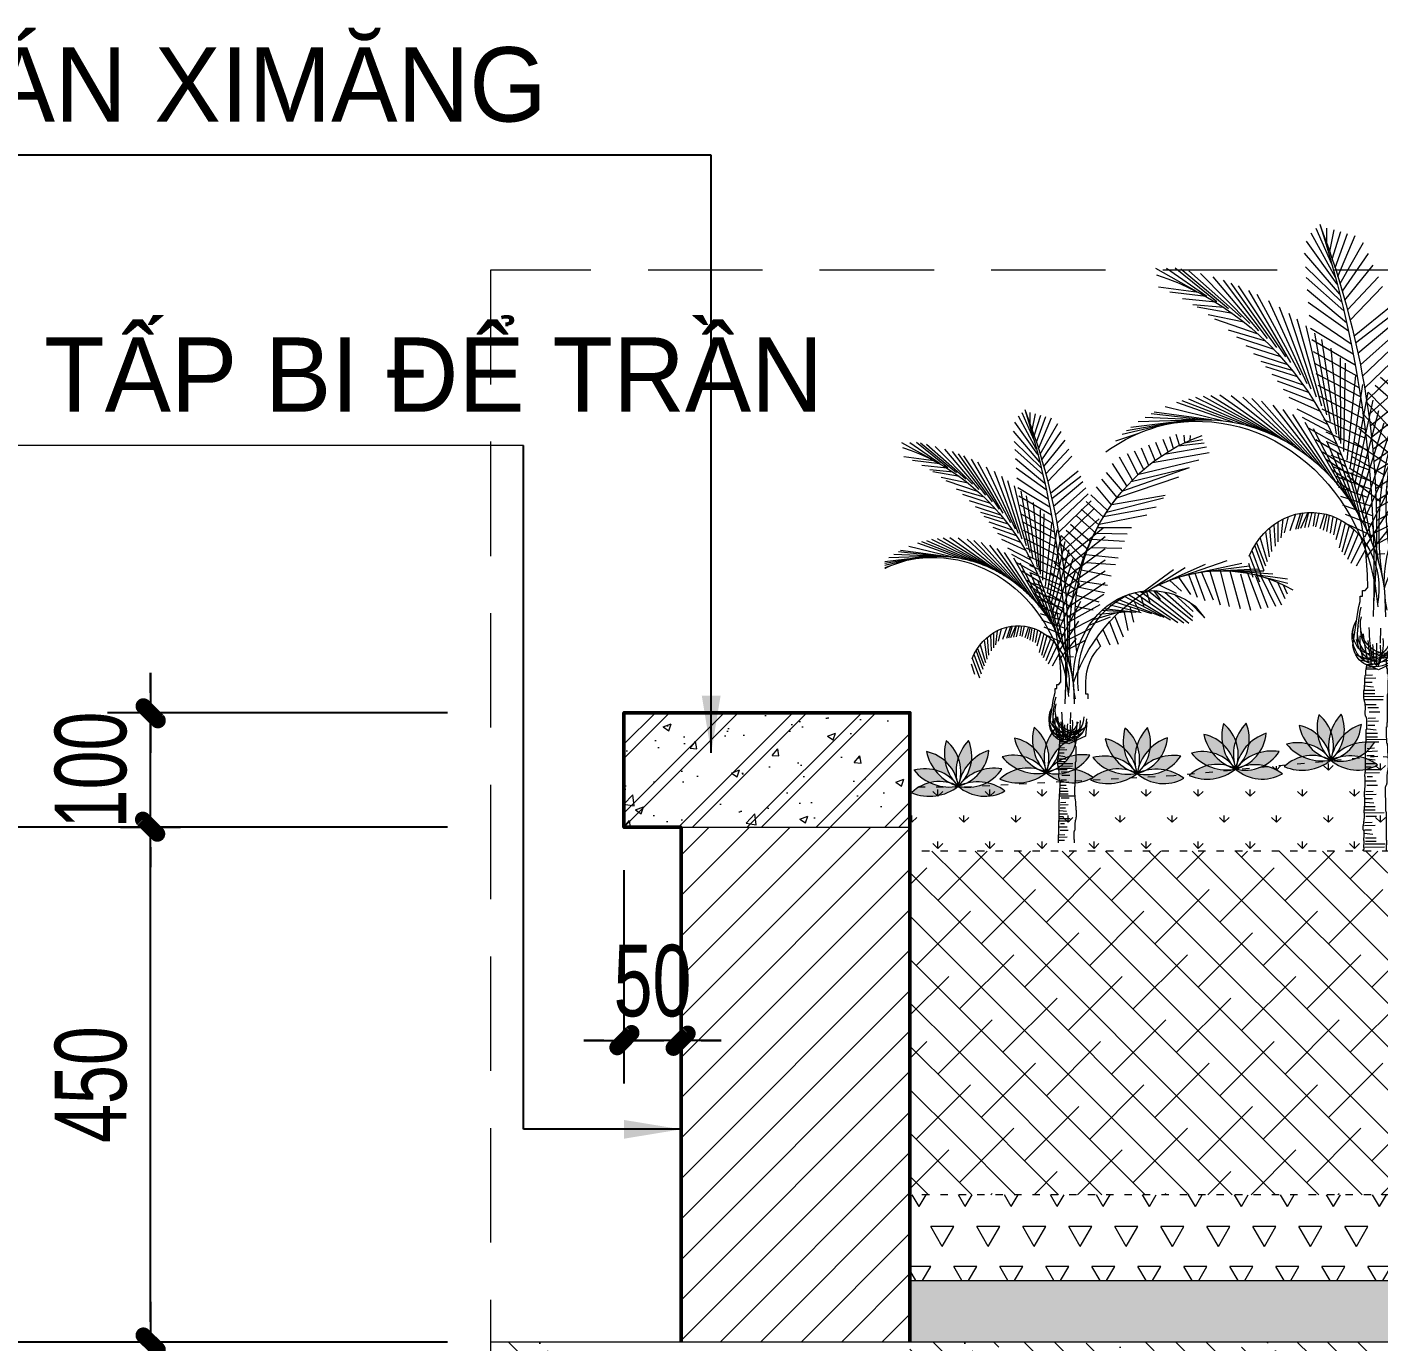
# Model space of a CAD drawing. Header units: inches. Extents: x 88947 to 296847, y 35049 to 161062.
# Drawn here: x 232454 to 233636, y 78653 to 79802 of the extents above; entities that cross this region are included whole.
import ezdxf
from ezdxf.xclip import XClip

# ---------------------------------------------------------------- set-up
doc = ezdxf.new("R2010")
doc.units = ezdxf.units.IN
doc.header["$MEASUREMENT"] = 0
doc.header["$XCLIPFRAME"] = 0
doc.header["$PDMODE"] = 1
doc.linetypes.add('ACAD_ISO03W100', pattern=[30, 12, -18])
doc.linetypes.add('DASHED', pattern=[0.75, 0.5, -0.25])
for name, color, linetype, lineweight in [('A-Dims', 145, 'Continuous', 25), ('DIM', 7, 'Continuous', 25), ('HACTH', 8, 'Continuous', 5), ('KHUNG 2', 144, 'Continuous', 18), ('netthay', 254, 'Continuous', 25), ('TREE', 66, 'Continuous', 9), ('tree1', 94, 'Continuous', 9), ('TUONG', 4, 'Continuous', 50), ('vuon', 74, 'Continuous', 5)]:
    doc.layers.add(name, color=color, linetype=linetype, lineweight=lineweight)
doc.layers.add('text', color=2, linetype='Continuous')
doc.styles.add('FRANKO', font='VFRANKO.TTF')
doc.styles.add('VNI-HELVE-CONDENSE', font='VNARIAL.TTF', dxfattribs={"width": 0.7})
doc.dimstyles.new('TAS-50', dxfattribs={"dimscale": 25, "dimtxt": 2.5, "dimasz": 0.7, "dimexe": 1.5, "dimexo": 1.5, "dimgap": 0.8, "dimtad": 1, "dimdec": 0, "dimzin": 3, "dimdsep": 46, "dimtxsty": 'VNI-HELVE-CONDENSE', "dimblk": 'TICK', "dimcen": 2.5, "dimclrt": 71, "dimazin": 2, "dimtfac": 0.75, "dimtdec": 0, "dimtix": 1, "dimtmove": 2, "dimatfit": 2, "dimldrblk": 'TICK123', "dimfxl": 1.5, "dimtolj": 1, "dimtzin": 0, "dimarcsym": 0})
doc.dimstyles.new('TL 100', dxfattribs={"dimscale": 100, "dimtxt": 1.25, "dimasz": 0.5, "dimexe": 1, "dimexo": 1, "dimgap": 0.5, "dimtad": 1, "dimdec": 0, "dimzin": 3, "dimdsep": 46, "dimtxsty": 'VNI-HELVE-CONDENSE', "dimblk": 'DOT', "dimcen": 2, "dimclrt": 7, "dimazin": 2, "dimtfac": 0.75, "dimtdec": 0, "dimtix": 1, "dimtmove": 2, "dimatfit": 2, "dimfxl": 1.5, "dimtolj": 1, "dimtzin": 0, "dimarcsym": 0})
pattern_1 = [(45, (-54683.9239, -63082.3117), (-1.76776695, 1.76776695), []), (135, (-54683.9239, -63082.3117), (-5.30330086, 1.76776695), [6.25, -3.75])]

# ---------------------------------------------------------------- blocks, each defined once
blk = doc.blocks.new('TICK')
at = {"layer": 'A-Dims', "color": 1}
for p, q in [((0, 1.5), (0, -1.5)), ((-2, 0), (2, 0))]:
    blk.add_line(p, q, dxfattribs=at)
at = {"layer": 'A-Dims', "color": 1, "const_width": 0.788}
blk.add_lwpolyline([(-0.334, -0.349), (0.383, 0.378)], dxfattribs=at)
at = {"layer": 'A-Dims', "color": 1, "const_width": 0.394}
for points in [[(0.244, 0.517, -0.414214), (0.523, 0.517, -1)], [(0.523, 0.517, -0.414214), (0.523, 0.238, -1)], [(-0.473, -0.21, 0.414214), (-0.473, -0.488, 1)], [(-0.473, -0.488, 0.414214), (-0.195, -0.488, 1)]]:
    blk.add_lwpolyline(points, format="xyb", dxfattribs=at)
blk = doc.blocks.new('*D1274')
at = {"layer": 'Defpoints', "color": 0}
for p in [(232561.8, 79203), (232859, 79203), (232859, 79103)]:
    blk.add_point(p, dxfattribs=at)
at = {"layer": 'DIM', "color": 0, "lineweight": -2}
for p, q in [((232561.8, 79220.5), (232561.8, 79238)), ((232821.5, 79203), (232524.3, 79203)), ((232561.8, 79103), (232561.8, 79203)), ((232821.5, 79103), (232524.3, 79103)), ((232561.8, 79085.5), (232561.8, 79068))]:
    blk.add_line(p, q, dxfattribs=at)
at = {"layer": 'DIM', "color": 0, "lineweight": -2, "xscale": 17.5, "yscale": 17.5, "zscale": 17.5}
for p, rotation in [((232561.8, 79203), 270), ((232561.8, 79103), 90)]:
    blk.add_blockref('TICK', p, dxfattribs=dict(at, rotation=rotation))
at = {"layer": 'DIM', "color": 71, "insert": (232509.9, 79153), "char_height": 62.5, "attachment_point": 5, "rotation": 90, "style": 'VNI-HELVE-CONDENSE'}
blk.add_mtext('\\A1;100', dxfattribs=at)
blk = doc.blocks.new('TICK123')
at = {"layer": 'A-Dims', "color": 1}
blk.add_lwpolyline([(0.046, 0, 0, 0.84, 0), (-2.111, 0, 8.4, 8.4, 0)], format="xyseb", dxfattribs=at)
blk = doc.blocks.new('*D1275')
at = {"layer": 'Defpoints', "color": 0}
for p in [(232561.8, 79103), (232859, 79103), (232859, 78653)]:
    blk.add_point(p, dxfattribs=at)
at = {"layer": 'DIM', "color": 0, "lineweight": -2}
for p, q in [((232821.5, 79103), (232524.3, 79103)), ((232561.8, 78670.5), (232561.8, 79085.5)), ((232821.5, 78653), (232524.3, 78653))]:
    blk.add_line(p, q, dxfattribs=at)
at = {"layer": 'DIM', "color": 0, "lineweight": -2, "xscale": 17.5, "yscale": 17.5, "zscale": 17.5}
for p, rotation in [((232561.8, 79103), 90), ((232561.8, 78653), 270)]:
    blk.add_blockref('TICK', p, dxfattribs=dict(at, rotation=rotation))
at = {"layer": 'DIM', "color": 71, "insert": (232509.9, 78878), "char_height": 62.5, "attachment_point": 5, "rotation": 90, "style": 'VNI-HELVE-CONDENSE'}
blk.add_mtext('\\A1;450', dxfattribs=at)
blk = doc.blocks.new('_Dot')
at = {"layer": 'netthay', "color": 0, "lineweight": -2}
blk.add_line((-0.5, 0), (-1, 0), dxfattribs=at)
at = {"layer": 'netthay', "color": 0, "const_width": 0.5}
blk.add_lwpolyline([(-0.25, 0, 1), (0.25, 0, 1)], format="xyb", close=True, dxfattribs=at)
blk = doc.blocks.new('A$C3C0B58F8')
h = blk.add_hatch()
h.set_pattern_fill('GRASS', color=256, scale=3, style=0)
h.set_pattern_definition([(90, (-54683.9239, -63082.3117), (-2.121320343, 2.121320343), [0.5625, -3.68014069]), (45, (-54683.924, -63082.3117), (-2.12132034, 2.12132034), [0.5625, -2.4375]), (135, (-54683.924, -63082.3117), (-2.12132034, -2.12132034), [0.5625, -2.4375])])
h.paths.add_polyline_path([(-144.51, 45.73), (-153.5, 46.71), (-153.5, 40), (-132, 40), (-132, 46.09)])
h.paths.add_polyline_path([(-132, 46.09), (-132, 40), (-69, 40), (-69, 45.19), (-69.49, 45.19), (-86.73, 46.13), (-103.35, 47.7), (-119.34, 46.45)])
h.paths.add_polyline_path([(-52.24, 45.19), (-61.34, 45.19), (-69, 45.19), (-69, 40), (-1.5, 40), (-1.5, 45.51), (-11.49, 45.51), (-18.7, 45.19), (-28.1, 44.88), (-37.51, 45.82), (-45.35, 45.82)])
h = blk.add_hatch()
h.set_pattern_fill('ANSI38', color=256, scale=20, style=0)
h.set_pattern_definition(pattern_1)
h.paths.add_polyline_path([(-132, 40), (-153.5, 40), (-153.5, 12), (-132, 12)])
h.paths.add_polyline_path([(-69, 12), (-69, 40), (-132, 40), (-132, 12)])
h = blk.add_hatch()
h.set_pattern_fill('ANSI38', color=256, scale=20, style=0)
h.set_pattern_definition(pattern_1)
h.paths.add_polyline_path([(-1.5, 12), (-1.5, 40), (-69, 40), (-69, 12)])
h = blk.add_hatch()
h.set_pattern_fill('TRIANG', color=256, scale=10, style=0)
h.set_pattern_definition([(60, (-54683.924, -63082.3117), (-1.875, 3.24759526), [1.875, -1.875]), (120, (-54683.924, -63082.3117), (-3.75, 2e-09), [1.875, -1.875]), (0, (-54684.8614, -63080.688), (1.875, 3.24759526), [1.875, -1.875])])
h.paths.add_polyline_path([(-132, 5), (-132, 12), (-153.5, 12), (-153.5, 5)])
h.paths.add_polyline_path([(-132, 12), (-132, 5), (-69, 5), (-69, 12)])
h.paths.add_polyline_path([(-1.5, 5), (-1.5, 12), (-69, 12), (-69, 5)])
h = blk.add_hatch()
h.set_pattern_fill('HONEY', color=256, scale=10, style=0)
h.set_pattern_definition([(0, (-61324.1738, -61901.09), (1.875, 1.08253175), [1.25, -2.5]), (120, (-61324.1738, -61901.09), (-1.874999996, 1.082531757), [1.25, -2.5]), (60, (-61324.1738, -61901.09), (4e-09, 2.165063507), [-2.5, 1.25])])
h.paths.add_polyline_path([(-153.5, 5), (-153.5, 0), (-1.54, 0), (-1.5, 5)])
at = {"linetype": 'ACAD_ISO03W100', "ltscale": 0.05}
for p, q in [((-153.5, 40), (-1.5, 40)), ((-153.5, 12), (-1.5, 12))]:
    blk.add_line(p, q, dxfattribs=at)
blk.add_line((-1.5, 5), (-153.5, 5))
blk.add_lwpolyline([(-153.5, 46.71), (-144.51, 45.73), (-119.34, 46.45), (-103.35, 47.7), (-86.73, 46.13), (-69.49, 45.19), (-61.34, 45.19), (-52.24, 45.19), (-45.35, 45.82), (-37.51, 45.82), (-28.1, 44.88), (-18.7, 45.19), (-11.49, 45.51), (-1.5, 45.51)], dxfattribs=at)
blk = doc.blocks.new('hoachan')
h = blk.add_hatch(color=256)
h.paths.add_polyline_path([(2.9, 2, -0.159357), (-53.8, 11.8, 0.130967), (-91.7, -6.5, 0.276181)])
h.paths.add_polyline_path([(-42.8, 37, 0.130967), (-84.9, 38.4, 0.111899), (-53.8, 11.8, -0.12945), (-12.3, 9, -0.113409)])
h.paths.add_polyline_path([(-21.3, 54.3, 0.130967), (-57.9, 75.1, 0.111899), (-42.8, 37, -0.12945), (-7.3, 15.2, -0.113409)])
h.paths.add_polyline_path([(-17, 95, 0.111899), (-21.3, 54.3, -0.12945), (0, 18.5, -0.113409), (5.8, 59.6, 0.130967)])
h.paths.add_polyline_path([(28.5, 93.6, 0.111899), (5.8, 59.6, -0.12945), (8, 18, -0.113409), (32.2, 51.6, 0.130967)])
h.paths.add_polyline_path([(68.1, 71.3, 0.111899), (32.2, 51.6, -0.12945), (14.8, 13.8, -0.113409), (51.9, 32.4, 0.130967)])
h.paths.add_polyline_path([(92.8, 33, 0.111899), (51.9, 32.4, -0.12945), (18.9, 6.9, -0.113409), (60.4, 6.2, 0.130967)])
h.paths.add_polyline_path([(60.4, 6.2, -0.181787), (2.9, 2, 0.320382), (96.9, -12.3, 0.111899)])
for centre, radius, start, end in [((70.7, 65.2), 92.6, 161.2247, 222.9812), ((-72.1, 34.6), 81.8, 336.5739, 47.632), ((92.3, 26.5), 92.6, 133.5324, 195.2889), ((-48.4, 65.7), 81.8, 308.8816, 19.9397), ((-78.6, -4), 81.8, 4.2662, 75.3243), ((33.6, 89.4), 92.6, 188.917, 250.6735), ((-12.9, 82.3), 81.8, 281.1893, 352.2474), ((93.4, -17.8), 92.6, 105.8401, 167.5966), ((-66.5, -41.2), 81.8, 31.9585, 103.0166), ((-10.5, 93.7), 92.6, 216.6093, 278.3659), ((73.8, -57.6), 92.6, 78.1478, 139.9043), ((26.2, 80.5), 81.8, 253.497, 324.5551), ((-38.4, -68.5), 81.8, 59.6509, 130.7089), ((-51.6, 76.9), 92.6, 244.3016, 306.0582), ((37.9, -83.7), 92.6, 50.4555, 112.212), ((59.9, 60.7), 81.8, 225.8047, 296.8628)]:
    blk.add_arc(centre, radius, start, end)
blk = doc.blocks.new('tree3')
at = {"layer": 'TREE'}
for p, q in [((-3.14, 78.7), (-3.08, 76.77)), ((-6.28, 77.13), (-6.02, 74.69)), ((-6.02, 74.69), (-2.84, 73.38)), ((-2.84, 73.38), (-0.74, 74.19)), ((-2.62, 73.48), (-1.09, 73.48)), ((-2.37, 73.78), (-1.12, 73.7)), ((-1.98, 72.72), (-0.95, 72.67)), ((-1.09, 73.43), (-1.15, 74)), ((-2.43, 72.34), (-0.9, 72.29)), ((-2.3, 70.75), (-0.74, 70.75)), ((-2.11, 71.19), (-0.84, 71.32)), ((-1.92, 71.77), (-0.89, 71.77)), ((-3.57, 69.99), (-0.74, 69.96)), ((-3.5, 69.58), (-0.67, 69.55)), ((-2.48, 68.95), (-0.95, 68.95)), ((-2.3, 70.31), (-0.74, 70.31)), ((-3.03, 67.99), (-1.5, 67.99)), ((-2.82, 68.54), (-1.3, 68.54)), ((-2.39, 67.23), (-1.36, 67.18)), ((-2.84, 66.85), (-1.32, 66.8)), ((-2.52, 65.71), (-1.25, 65.83)), ((-2.33, 66.28), (-1.3, 66.28)), ((-3.98, 64.5), (-1.15, 64.47)), ((-2.89, 64.15), (-1.37, 64.15)), ((-2.71, 65.26), (-1.16, 65.26)), ((-2.71, 64.82), (-1.15, 64.82)), ((-2.7, 63.01), (-1.18, 62.96)), ((-2.26, 63.39), (-1.22, 63.34)), ((-2.19, 62.44), (-1.16, 62.44)), ((-3.06, 60.66), (-1.01, 60.63)), ((-2.57, 61.42), (-1.02, 61.42)), ((-2.38, 61.87), (-1.11, 61.99)), ((-1.79, 60.98), (-1.01, 60.98)), ((-2.99, 60.25), (-0.94, 60.22)), ((-2.69, 58.66), (-1.16, 58.66)), ((-2.48, 59.21), (-0.95, 59.21)), ((-1.97, 59.76), (-1.23, 59.76)), ((-2.5, 57.52), (-0.97, 57.47)), ((-2.05, 57.9), (-1.02, 57.85)), ((-1.99, 56.95), (-0.96, 56.95)), ((-3.64, 55.17), (-0.81, 55.14)), ((-2.37, 55.93), (-0.81, 55.93)), ((-2.37, 55.49), (-0.81, 55.49)), ((-2.18, 56.38), (-0.91, 56.5)), ((-2.55, 54.69), (-1.02, 54.69)), ((-2.36, 53.54), (-0.84, 53.49)), ((-1.91, 53.92), (-0.88, 53.87)), ((-2.51, 51.95), (-0.95, 51.95)), ((-2.04, 52.4), (-0.77, 52.53)), ((-1.85, 52.97), (-0.82, 52.97)), ((-3.78, 51.19), (-0.94, 51.16)), ((-3.71, 50.78), (-0.87, 50.75)), ((-2.51, 51.51), (-0.95, 51.51)), ((-2.27, 50.23), (-0.75, 50.23)), ((-2.55, 49.27), (-1.02, 49.27)), ((-2.34, 49.81), (-0.82, 49.81)), ((-1.91, 48.5), (-0.88, 48.46)), ((-2.36, 48.12), (-0.84, 48.07)), ((-2.23, 46.53), (-0.68, 46.53)), ((-2.04, 46.98), (-0.77, 47.11)), ((-1.85, 47.55), (-0.82, 47.55)), ((-3.5, 45.77), (-0.67, 45.74)), ((-2.23, 46.09), (-0.67, 46.09)), ((-3.55, 44.74), (-0.72, 44.72)), ((-2.39, 43.23), (-0.87, 43.23)), ((-2.19, 43.78), (-0.66, 43.78)), ((-2.12, 44.19), (-0.59, 44.19)), ((-2.42, 42.09), (-0.9, 42.04)), ((-1.97, 42.47), (-0.94, 42.42)), ((-1.91, 41.51), (-0.88, 41.51)), ((-3.56, 39.74), (-0.73, 39.71)), ((-2.29, 40.5), (-0.73, 40.5)), ((-2.29, 40.05), (-0.73, 40.05)), ((-2.1, 40.94), (-0.83, 41.07)), ((-2.24, 38.42), (-0.72, 38.42)), ((-2.18, 38.84), (-0.65, 38.84)), ((-2.45, 37.88), (-0.92, 37.88)), ((-2.26, 36.73), (-0.74, 36.68)), ((-1.81, 37.11), (-0.78, 37.07)), ((-2.13, 35.14), (-0.58, 35.14)), ((-1.94, 35.59), (-0.67, 35.72)), ((-1.81, 34.62), (-0.78, 34.58)), ((-1.75, 36.16), (-0.72, 36.16)), ((-2.26, 34.24), (-0.74, 34.19)), ((-2.14, 33.5), (-0.61, 33.45)), ((-1.81, 33.01), (-0.78, 32.96)), ((-1.69, 33.88), (-0.66, 33.83)), ((-2.33, 31.15), (-0.8, 31.15)), ((-2.26, 32.62), (-0.74, 32.57)), ((-2.12, 31.7), (-0.59, 31.7)), ((-2.05, 32.11), (-0.52, 32.11)), ((-2.14, 30.01), (-0.61, 29.96)), ((-1.69, 30.39), (-0.66, 30.34)), ((-1.63, 29.44), (-0.6, 29.44)), ((-2.01, 28.42), (-0.45, 28.42)), ((-1.82, 28.87), (-0.55, 28.99)), ((-1.75, 27.7), (-0.72, 27.7)), ((-2.13, 26.68), (-0.58, 26.68)), ((-1.94, 27.12), (-0.67, 27.25)), ((-1.88, 24.31), (-0.33, 24.31)), ((-1.76, 25.4), (-0.24, 25.35)), ((-1.69, 24.76), (-0.42, 24.89)), ((-1.5, 25.33), (-0.47, 25.33)), ((-1.32, 25.78), (-0.28, 25.74)), ((-1.76, 23.66), (-0.24, 23.61)), ((-1.44, 22.67), (-0.41, 22.62)), ((-1.32, 24.04), (-0.28, 23.99)), ((-2.2, 20.94), (-0.67, 20.94)), ((-2, 21.49), (-0.47, 21.49)), ((-1.93, 21.91), (-0.4, 21.91)), ((-1.89, 22.29), (-0.36, 22.24)), ((-2.01, 19.8), (-0.49, 19.75)), ((-1.57, 20.18), (-0.53, 20.13)), ((-1.5, 19.23), (-0.47, 19.23)), ((-1.88, 18.21), (-0.33, 18.21)), ((-1.82, 17.29), (-0.55, 17.42)), ((-1.69, 18.66), (-0.42, 18.79)), ((-1.63, 17.86), (-0.6, 17.86)), ((-2.01, 16.84), (-0.45, 16.84)), ((-1.63, 15.74), (-0.6, 15.74)), ((-2.01, 14.73), (-0.45, 14.73)), ((-1.82, 15.17), (-0.55, 15.3)), ((-1.82, 13.8), (-0.55, 13.93)), ((-1.63, 14.37), (-0.6, 14.37)), ((-2.01, 13.36), (-0.45, 13.36)), ((-2, 12.28), (-0.47, 12.28)), ((-1.93, 12.69), (-0.4, 12.69)), ((-2.2, 11.73), (-0.67, 11.73)), ((-2.01, 10.59), (-0.49, 10.54)), ((-1.57, 10.97), (-0.53, 10.92)), ((-1.93, 8.83), (-0.4, 8.83)), ((-1.88, 9), (-0.33, 9)), ((-1.69, 9.45), (-0.42, 9.57)), ((-1.5, 10.02), (-0.47, 10.02)), ((-2.2, 7.87), (-0.67, 7.87)), ((-2, 8.42), (-0.47, 8.42)), ((-1.57, 7.11), (-0.53, 7.06)), ((-2.01, 6.73), (-0.49, 6.68)), ((-1.69, 5.59), (-0.42, 5.71)), ((-1.5, 6.16), (-0.47, 6.16)), ((-2.08, 3.52), (-0.55, 3.52)), ((-1.88, 5.14), (-0.33, 5.14)), ((-1.87, 4.06), (-0.34, 4.06)), ((-1.8, 4.48), (-0.28, 4.48)), ((-1.89, 2.37), (-0.36, 2.32)), ((-1.44, 2.75), (-0.41, 2.71)), ((-1.38, 1.8), (-0.35, 1.8)), ((-1.76, 0.78), (-0.2, 0.78)), ((-1.57, 1.23), (-0.3, 1.36))]:
    blk.add_line(p, q, dxfattribs=at)
for points in [[(0.85, 76.47), (0.15, 80.73), (0.15, 80.73), (-0.01, 81.46), (-0.21, 82.08), (-0.21, 82.08), (-0.21, 82.78), (-0.56, 82.78), (-0.56, 83.49), (-0.91, 83.49), (-1.26, 83.84)], [(-4.25, 72.49), (-4.25, 72.85), (-4.18, 72.85), (-4.18, 72.92), (-4.11, 72.92), (-4.11, 73.56), (-4.04, 73.56), (-4.04, 73.77), (-3.97, 73.85), (-3.97, 74.54)], [(-4.06, 66.11), (-4.06, 66.68), (-4.11, 66.73), (-4.11, 70.24), (-4.16, 70.29), (-4.16, 70.38), (-4.2, 70.43), (-4.2, 72.09), (-4.25, 72.14), (-4.25, 72.43)], [(-1.16, 66.09), (-1.17, 67.22), (-1.12, 67.22), (-1.12, 67.31), (-1.08, 67.36), (-1.08, 67.4), (-1.03, 67.45), (-0.99, 67.49), (-0.99, 67.63), (-0.94, 67.68), (-0.95, 68.76), (-0.91, 68.85), (-0.91, 69.13), (-0.87, 69.22), (-0.87, 69.26), (-0.82, 69.35), (-0.82, 69.54), (-0.78, 69.63), (-0.73, 69.72), (-0.74, 70.76), (-0.79, 70.85), (-0.79, 70.9), (-0.84, 70.94), (-0.84, 71.44), (-0.89, 71.49), (-0.89, 72.17), (-0.94, 72.66), (-1.03, 72.75), (-1.04, 73.34), (-1.09, 73.43)], [(-3.83, 57.36), (-3.83, 58.49), (-3.88, 58.49), (-3.88, 58.58), (-3.93, 58.63), (-3.93, 58.68), (-3.97, 58.72), (-4.02, 58.77), (-4.02, 58.9), (-4.06, 58.95), (-4.06, 60.04), (-4.11, 60.13), (-4.11, 60.4), (-4.15, 60.49), (-4.15, 60.54), (-4.2, 60.63), (-4.2, 60.81), (-4.24, 60.9), (-4.29, 60.99), (-4.29, 62.03), (-4.24, 62.12), (-4.24, 62.17), (-4.2, 62.21), (-4.2, 62.71), (-4.15, 62.76), (-4.15, 63.44), (-4.11, 63.94), (-4.02, 64.03), (-4.02, 64.62), (-3.97, 64.71), (-3.97, 66.11), (-4.06, 66.11)], [(-0.89, 59.8), (-0.9, 60.37), (-0.95, 60.41), (-0.98, 63.92), (-1.03, 63.97), (-1.03, 64.07), (-1.07, 64.11), (-1.09, 65.77), (-1.14, 65.82), (-1.14, 66.11)], [(-0.61, 49.88), (-0.62, 49.97), (-0.66, 49.97), (-0.67, 50.31), (-0.62, 50.31), (-0.62, 50.45), (-0.67, 50.45), (-0.67, 50.5), (-0.72, 50.49), (-0.72, 50.54), (-0.76, 50.54), (-0.76, 50.68), (-0.72, 50.73), (-0.72, 51.11), (-0.77, 51.11), (-0.77, 51.63), (-0.73, 51.63), (-0.73, 51.97), (-0.78, 51.97), (-0.78, 52.87), (-0.74, 52.87), (-0.74, 52.92), (-0.69, 52.96), (-0.69, 53.01), (-0.64, 53.01), (-0.65, 53.49), (-0.69, 53.53), (-0.7, 53.72), (-0.74, 53.77), (-0.75, 54.1), (-0.8, 54.15), (-0.8, 54.43), (-0.85, 54.43), (-0.85, 55.1), (-0.8, 55.15), (-0.81, 56), (-0.86, 56.09), (-0.87, 57.19), (-0.82, 57.19), (-0.83, 57.9), (-0.88, 57.9), (-0.88, 58.37), (-0.93, 58.42), (-0.94, 59.8), (-0.89, 59.8)], [(-4.04, 51.07), (-4.04, 51.64), (-3.99, 51.69), (-3.99, 55.2), (-3.95, 55.24), (-3.95, 55.34), (-3.9, 55.39), (-3.9, 57.05), (-3.85, 57.1), (-3.85, 57.38)], [(-4.23, 41.15), (-4.23, 41.24), (-4.18, 41.24), (-4.18, 41.58), (-4.23, 41.58), (-4.23, 41.72), (-4.18, 41.72), (-4.18, 41.77), (-4.14, 41.77), (-4.14, 41.81), (-4.09, 41.81), (-4.09, 41.96), (-4.14, 42), (-4.14, 42.38), (-4.09, 42.38), (-4.09, 42.9), (-4.14, 42.9), (-4.14, 43.24), (-4.09, 43.24), (-4.09, 44.14), (-4.14, 44.14), (-4.14, 44.19), (-4.18, 44.23), (-4.18, 44.28), (-4.23, 44.28), (-4.23, 44.76), (-4.18, 44.8), (-4.18, 44.99), (-4.14, 45.04), (-4.14, 45.37), (-4.09, 45.42), (-4.09, 45.7), (-4.04, 45.7), (-4.04, 46.37), (-4.09, 46.42), (-4.09, 47.27), (-4.04, 47.37), (-4.04, 48.46), (-4.09, 48.46), (-4.09, 49.17), (-4.04, 49.17), (-4.04, 49.64), (-3.99, 49.69), (-3.99, 51.07), (-4.04, 51.07)], [(-0.76, 41.12), (-0.77, 42.26), (-0.73, 42.26), (-0.73, 42.35), (-0.68, 42.39), (-0.68, 42.44), (-0.64, 42.49), (-0.59, 42.53), (-0.6, 42.67), (-0.55, 42.71), (-0.56, 43.8), (-0.52, 43.89), (-0.52, 44.16), (-0.47, 44.26), (-0.47, 44.3), (-0.43, 44.39), (-0.43, 44.57), (-0.39, 44.66), (-0.34, 44.76), (-0.35, 45.8), (-0.4, 45.89), (-0.4, 45.93), (-0.44, 45.98), (-0.45, 46.48), (-0.49, 46.52), (-0.5, 47.2), (-0.55, 47.7), (-0.64, 47.79), (-0.65, 48.38), (-0.69, 48.47), (-0.71, 49.88), (-0.61, 49.88)], [(-4.42, 34.84), (-4.42, 35.41), (-4.37, 35.45), (-4.37, 38.97), (-4.33, 39.01), (-4.33, 39.11), (-4.28, 39.16), (-4.28, 40.82), (-4.23, 40.86), (-4.23, 41.15)], [(-0.5, 34.83), (-0.51, 35.4), (-0.55, 35.45), (-0.58, 38.96), (-0.63, 39.01), (-0.63, 39.1), (-0.68, 39.15), (-0.7, 40.81), (-0.74, 40.86), (-0.75, 41.14)], [(-4.44, 24.96), (-4.44, 25.06), (-4.39, 25.06), (-4.39, 25.39), (-4.44, 25.39), (-4.44, 25.53), (-4.39, 25.53), (-4.39, 25.58), (-4.35, 25.58), (-4.35, 25.63), (-4.3, 25.63), (-4.3, 25.77), (-4.35, 25.82), (-4.35, 26.2), (-4.3, 26.2), (-4.3, 26.72), (-4.35, 26.72), (-4.35, 27.05), (-4.3, 27.05), (-4.3, 27.95), (-4.35, 27.95), (-4.35, 28), (-4.39, 28.05), (-4.39, 28.1), (-4.44, 28.1), (-4.44, 28.57), (-4.39, 28.62), (-4.39, 28.81), (-4.35, 28.86), (-4.35, 29.19), (-4.3, 29.24), (-4.3, 29.52), (-4.25, 29.52), (-4.25, 30.19), (-4.3, 30.23), (-4.3, 31.09), (-4.25, 31.18), (-4.25, 32.27), (-4.3, 32.27), (-4.3, 32.99), (-4.25, 32.99), (-4.25, 33.46), (-4.2, 33.51), (-4.2, 34.88), (-4.25, 34.88)], [(-0.39, 24.96), (-0.39, 25.06), (-0.44, 25.06), (-0.44, 25.39), (-0.4, 25.39), (-0.4, 25.53), (-0.45, 25.53), (-0.45, 25.58), (-0.49, 25.58), (-0.49, 25.63), (-0.54, 25.63), (-0.54, 25.77), (-0.5, 25.82), (-0.5, 26.2), (-0.55, 26.19), (-0.55, 26.72), (-0.5, 26.72), (-0.51, 27.05), (-0.55, 27.05), (-0.56, 27.95), (-0.51, 27.95), (-0.51, 28), (-0.47, 28.05), (-0.47, 28.09), (-0.42, 28.09), (-0.42, 28.57), (-0.47, 28.62), (-0.47, 28.81), (-0.52, 28.85), (-0.53, 29.19), (-0.57, 29.23), (-0.58, 29.52), (-0.62, 29.52), (-0.63, 30.18), (-0.58, 30.23), (-0.59, 31.08), (-0.64, 31.18), (-0.65, 32.27), (-0.6, 32.27), (-0.61, 32.98), (-0.65, 32.98), (-0.66, 33.46), (-0.71, 33.5), (-0.72, 34.88), (-0.67, 34.88)], [(-4.21, 16.21), (-4.21, 17.35), (-4.26, 17.35), (-4.26, 17.44), (-4.31, 17.48), (-4.31, 17.53), (-4.35, 17.57), (-4.4, 17.62), (-4.4, 17.75), (-4.44, 17.8), (-4.44, 18.89), (-4.49, 18.98), (-4.49, 19.25), (-4.53, 19.34), (-4.53, 19.39), (-4.58, 19.48), (-4.58, 19.66), (-4.62, 19.75), (-4.67, 19.84), (-4.67, 20.88), (-4.62, 20.97), (-4.62, 21.02), (-4.58, 21.06), (-4.58, 21.56), (-4.53, 21.61), (-4.53, 22.29), (-4.49, 22.79), (-4.4, 22.88), (-4.4, 23.47), (-4.35, 23.56), (-4.35, 24.96), (-4.44, 24.96)], [(-0.54, 16.21), (-0.55, 17.34), (-0.51, 17.34), (-0.51, 17.43), (-0.46, 17.48), (-0.46, 17.52), (-0.42, 17.57), (-0.37, 17.62), (-0.37, 17.75), (-0.33, 17.8), (-0.34, 18.89), (-0.29, 18.98), (-0.3, 19.25), (-0.25, 19.34), (-0.25, 19.38), (-0.21, 19.48), (-0.21, 19.66), (-0.16, 19.75), (-0.12, 19.84), (-0.13, 20.88), (-0.18, 20.97), (-0.18, 21.02), (-0.22, 21.06), (-0.23, 21.56), (-0.27, 21.61), (-0.28, 22.29), (-0.33, 22.79), (-0.42, 22.88), (-0.42, 23.47), (-0.47, 23.56), (-0.48, 24.96), (-0.39, 24.96)], [(-4.42, 9.92), (-4.42, 10.49), (-4.37, 10.54), (-4.37, 14.05), (-4.33, 14.1), (-4.33, 14.19), (-4.28, 14.24), (-4.28, 15.9), (-4.23, 15.95), (-4.23, 16.23)], [(-0.28, 9.92), (-0.28, 10.49), (-0.33, 10.53), (-0.36, 14.05), (-0.41, 14.09), (-0.41, 14.19), (-0.46, 14.23), (-0.47, 15.9), (-0.52, 15.94), (-0.52, 16.23)], [(-4.61, 0), (-4.61, 0.09), (-4.56, 0.09), (-4.56, 0.43), (-4.61, 0.43), (-4.61, 0.57), (-4.56, 0.57), (-4.56, 0.62), (-4.52, 0.62), (-4.52, 0.66), (-4.47, 0.66), (-4.47, 0.81), (-4.52, 0.85), (-4.52, 1.23), (-4.47, 1.23), (-4.47, 1.76), (-4.52, 1.76), (-4.52, 2.09), (-4.47, 2.09), (-4.47, 2.99), (-4.52, 2.99), (-4.52, 3.04), (-4.56, 3.08), (-4.56, 3.13), (-4.61, 3.13), (-4.61, 3.61), (-4.56, 3.65), (-4.56, 3.84), (-4.52, 3.89), (-4.52, 4.22), (-4.47, 4.27), (-4.47, 4.56), (-4.42, 4.56), (-4.42, 5.22), (-4.47, 5.27), (-4.47, 6.12), (-4.42, 6.22), (-4.42, 7.31), (-4.47, 7.31), (-4.47, 8.02), (-4.42, 8.02), (-4.42, 8.5), (-4.37, 8.54), (-4.37, 9.92), (-4.42, 9.92)], [(0, 0), (0, 0.09), (-0.05, 0.09), (-0.05, 0.43), (0, 0.43), (-0.01, 0.57), (-0.05, 0.57), (-0.05, 0.62), (-0.1, 0.62), (-0.1, 0.66), (-0.15, 0.66), (-0.15, 0.81), (-0.1, 0.85), (-0.11, 1.23), (-0.15, 1.23), (-0.16, 1.75), (-0.11, 1.76), (-0.11, 2.09), (-0.16, 2.09), (-0.17, 2.99), (-0.12, 2.99), (-0.12, 3.04), (-0.07, 3.08), (-0.08, 3.13), (-0.03, 3.13), (-0.03, 3.61), (-0.08, 3.65), (-0.08, 3.84), (-0.13, 3.89), (-0.13, 4.22), (-0.18, 4.27), (-0.18, 4.55), (-0.23, 4.55), (-0.24, 5.22), (-0.19, 5.27), (-0.2, 6.12), (-0.25, 6.22), (-0.26, 7.31), (-0.21, 7.31), (-0.21, 8.02), (-0.26, 8.02), (-0.27, 8.49), (-0.31, 8.54), (-0.33, 9.92), (-0.28, 9.92)]]:
    blk.add_lwpolyline(points, dxfattribs=at)
for centre, radius, start, end in [((95.4, 91.04), 97.96, 156.542, 185.35), ((127.8, 85.88), 129.99, 160.0638, 182.5019), ((-39.14, 91.21), 36.22, 348.2501, 72.5697), ((40.67, 83.47), 41.93, 106.1581, 179.5119), ((-35.34, 94.18), 31.4, 350.537, 42.4499), ((23.18, 79.05), 26.02, 79.7945, 174.7476), ((-31.94, 72.27), 30.53, 22.2498, 116.6632), ((-18.56, 84.52), 14.89, 346.3724, 124.9024), ((-20.01, 84.38), 15.48, 352.6951, 69.1946), ((6.86, 83.7), 9.76, 25.2564, 191.4989), ((-14.19, 83.89), 8.09, 359.9624, 49.3952), ((-15.37, 77.24), 15.56, 358.1554, 15.4088), ((-3.87, 79.13), 3.64, 236.2003, 16.353), ((-2.66, 77.67), 3.61, 266.6393, 34.5798), ((-2.42, 77.53), 3.75, 178.5388, 290.1712), ((-1.58, 78.14), 4.11, 182.3433, 278.0752), ((-3.11, 78.12), 3.27, 223.2943, 15.8687), ((-3.53, 78.43), 3.22, 232.6349, 358.7765), ((-1.91, 78.13), 2.75, 247.1607, 16.7641), ((-20.79, 79), 19.28, 347.1184, 359.3157), ((-20.48, 79.92), 19.87, 343.4943, 354.4309), ((-7.32, 77.32), 7.13, 336.5668, 3.197), ((-3.05, 77.77), 3.4, 222.7905, 351.0716), ((4.44, 77.71), 9.45, 182.2089, 198.5863), ((-1.37, 79.28), 4.83, 222.9466, 284.7109), ((-1.38, 78.29), 3.43, 200.5347, 303.3584), ((2.03, 76.93), 6.4, 178.0853, 202.6472), ((-1.69, 78.21), 3.52, 221.2946, 294.5424), ((2.96, 76.85), 6.46, 175.2373, 205.5016), ((3.48, 76.01), 6.58, 175.3692, 199.6454), ((-61.89, 74.03), 59.35, 359.7667, 2.6542), ((-19.75, 77.47), 17.74, 349.0124, 357.1912), ((-31.26, 80.82), 30.14, 347, 352.9423), ((-2.19, 76.89), 3.06, 290.1712, 352.2241)]:
    blk.add_arc(centre, radius, start, end, dxfattribs=at)
at = {"layer": 'tree1'}
for p, q in [((3.79, 125.72), (2.55, 129.24)), ((4.16, 126.7), (3.54, 129.46)), ((3.87, 125.09), (6.1, 129.63)), ((4.57, 127.73), (4.56, 129.7)), ((2.68, 122.63), (-0.7, 127.84)), ((2.99, 123.52), (0.5, 128.76)), ((3.38, 124.62), (1.59, 129.01)), ((3.08, 122.53), (7.51, 128.04)), ((3.34, 123.4), (6.83, 129.06)), ((2.34, 121.63), (-1.38, 126.45)), ((2.72, 121.27), (7.77, 126.5)), ((-23.75, 124), (-28.7, 124.53)), ((-24.96, 124.54), (-28.37, 125.07)), ((1.98, 120.52), (-2.09, 124.98)), ((2.43, 120.24), (7.62, 124.74)), ((16.86, 118.34), (24.38, 124.26)), ((18.66, 119.41), (25.51, 124.45)), ((20.33, 120.29), (26.31, 124.56)), ((21.77, 120.97), (27.55, 124.53)), ((23.25, 121.62), (29.09, 124.53)), ((-18.81, 121.18), (-29.67, 122.9)), ((-21.06, 122.59), (-29.12, 123.83)), ((1.6, 119.25), (-2.83, 123.47)), ((2.13, 119.13), (7.53, 123.39)), ((11.74, 114.48), (18.29, 122.68)), ((13.07, 115.61), (19.39, 123.04)), ((14.33, 116.6), (20.87, 123.47)), ((15.62, 117.53), (22.71, 123.92)), ((-16.2, 119.23), (-27.67, 121.62)), ((1.21, 117.95), (-3.42, 122.26)), ((1.74, 117.61), (7.4, 121.8)), ((8.28, 110.96), (14.58, 121.23)), ((9.75, 112.56), (15.77, 121.74)), ((10.46, 113.28), (17.23, 122.31)), ((20.48, 120.23), (25.28, 120.68)), ((21.86, 120.95), (27.09, 121.51)), ((22.96, 121.48), (28.71, 122.17)), ((-13.12, 116.4), (-25.9, 120.34)), ((-14.74, 117.98), (-25.55, 120.26)), ((0.67, 115.97), (-4.63, 119.78)), ((1.48, 116.57), (7.26, 120.21)), ((6.8, 109.14), (11.38, 119.63)), ((7.37, 109.86), (12.89, 120.42)), ((18.08, 118.8), (23.18, 119.59)), ((19.32, 119.56), (23.78, 119.92)), ((-11.99, 115.18), (-23.85, 118.77)), ((0.11, 113.75), (-5.53, 117.94)), ((0.44, 115.07), (-5.09, 118.84)), ((1.09, 114.9), (7.09, 118.55)), ((4.57, 105.88), (7.56, 117.23)), ((5.28, 107.01), (8.85, 118.1)), ((6.07, 108.15), (9.96, 118.8)), ((14.44, 116.19), (20.64, 118.06)), ((16.45, 117.7), (21.58, 118.65)), ((-11.03, 114.05), (-21.25, 115.61)), ((-0.54, 110.81), (-6.53, 115.89)), ((-0.23, 112.25), (-6.05, 116.87)), ((0.51, 112.22), (6.72, 115.46)), ((0.8, 113.61), (6.9, 116.9)), ((3.17, 103.41), (5.27, 115.5)), ((4.07, 105.06), (6.27, 116.29)), ((12.13, 114.2), (17.47, 115.77)), ((13.34, 115.28), (18.67, 116.68)), ((-10.02, 112.77), (-20.89, 115.17)), ((-0.85, 109.27), (-7.12, 114.69)), ((0.22, 110.8), (6.5, 113.91)), ((2.78, 102.64), (3.95, 114.39)), ((11.16, 113.26), (16.15, 114.67)), ((-9.48, 112), (-19.53, 113.66)), ((-8.63, 110.72), (-17.72, 112.32)), ((-1.12, 107.67), (-7.73, 113.44)), ((-0.06, 109.33), (6.28, 112.42)), ((2.12, 101.22), (1.92, 112.48)), ((2.58, 102.23), (2.59, 113.14)), ((8.8, 110.72), (13.34, 112.02)), ((9.52, 111.55), (13.99, 112.68)), ((10.16, 112.24), (15.03, 113.67)), ((-1.42, 105.9), (-8.62, 111.62)), ((-0.26, 108.17), (6.08, 111.12)), ((1.66, 100.13), (0.43, 110.9)), ((7.93, 109.68), (12.43, 111.04)), ((-8.3, 110.16), (-14.78, 110.14)), ((-8.1, 109.18), (-13.99, 109.06)), ((-1.82, 103.05), (-9.78, 108.64)), ((-1.63, 104.48), (-9.36, 110.1)), ((0.89, 98.04), (-1.35, 108.78)), ((1.24, 99.05), (-0.58, 109.74)), ((-0.51, 106.72), (5.82, 109.61)), ((6.36, 107.58), (10.77, 109.1)), ((7.19, 108.72), (11.66, 110.17)), ((-7.22, 108.18), (-13.46, 107.8)), ((-5.16, 103.56), (-1.09, 107.56)), ((0.55, 97), (-2.09, 107.74)), ((-0.72, 105.39), (5.57, 108.21)), ((5.13, 99), (12.29, 107.12)), ((5.5, 106.31), (9.97, 108.1)), ((6.19, 99.86), (13.93, 107.62)), ((7.26, 100.63), (15.35, 107.95)), ((8.41, 101.38), (16.63, 108.16)), ((9.4, 101.96), (18.31, 108.33)), ((10.53, 102.55), (19.9, 108.38)), ((11.59, 103.05), (21.19, 108.33)), ((12.68, 103.49), (22.28, 108.23)), ((13.24, 103.7), (23.37, 108.08)), ((14.64, 104.16), (24.34, 107.9)), ((16.48, 104.64), (25.3, 107.68)), ((18.03, 104.94), (26.06, 107.47)), ((19.6, 105.14), (27.74, 106.9)), ((-7.11, 106.77), (-12.95, 106.63)), ((-6.06, 105.55), (-12.24, 104.98)), ((-2, 101.5), (-9.78, 106.56)), ((-5.12, 101.76), (-0.54, 106.07)), ((0.22, 95.88), (-2.89, 106.42)), ((-0.92, 103.98), (5.26, 106.61)), ((-0.91, 102.92), (4.99, 105.26)), ((2.93, 96.9), (9.47, 105.92)), ((3.85, 103.54), (8.06, 105.54)), ((4.13, 98.1), (10.85, 106.56)), ((4.49, 104.66), (8.84, 106.61)), ((21.15, 105.25), (29.33, 106.23)), ((22.23, 105.27), (29.77, 106.02)), ((23.07, 105.25), (30.64, 105.56)), ((23.91, 105.21), (31.61, 105)), ((24.97, 105.12), (32.67, 104.29)), ((-27.85, 102.53), (-37.39, 103.63)), ((-25.79, 102.18), (-35.9, 104.09)), ((-23.12, 101.5), (-33.1, 104.55)), ((-20.49, 100.57), (-28.93, 103.92)), ((-6.12, 104.19), (-11.73, 103.83)), ((-2.15, 99.92), (-9.78, 104.66)), ((-4.87, 100.57), (-0.02, 104.15)), ((-0.06, 94.77), (-3.65, 104.85)), ((-1.26, 101.4), (4.66, 103.7)), ((0.8, 94.29), (6.49, 104.1)), ((1.65, 95.42), (7.69, 104.91)), ((3.13, 102.15), (7.09, 104.14)), ((26.29, 104.94), (33.28, 103.85)), ((28.59, 104.47), (33.9, 103.38)), ((31.45, 103.57), (34.87, 102.54)), ((-39.41, 101.88), (-44.7, 100.69)), ((-37.53, 102.29), (-44.64, 101.4)), ((-39.5, 101.86), (-42.34, 96.75)), ((-35.64, 102.65), (-41.8, 102.27)), ((-38.51, 101.92), (-40.89, 96.56)), ((-33.26, 102.78), (-40.1, 102.8)), ((-36.99, 102.38), (-39.5, 96.38)), ((-31.04, 102.79), (-39.02, 103.13)), ((-35.64, 102.29), (-37.57, 96.12)), ((-33.63, 102.76), (-35.58, 96.37)), ((-31.78, 102.8), (-33.47, 96.73)), ((-29.79, 102.73), (-31.76, 97.02)), ((-28.17, 102.57), (-30.43, 97.87)), ((-26.94, 102.39), (-28.84, 97.75)), ((-25.69, 102.16), (-27.34, 98.29)), ((-23.79, 101.7), (-26.05, 98.75)), ((-18.43, 99.65), (-25.04, 103.34)), ((-16.81, 99.11), (-22.82, 103.01)), ((-5.18, 102.93), (-10.9, 101.93)), ((-2.26, 98.63), (-9.78, 102.75)), ((-0.53, 93.35), (-4.27, 103.18)), ((-3.93, 99.68), (0.67, 102.42)), ((-1.39, 100.3), (4.35, 102.36)), ((0.35, 93.66), (4.55, 102.52)), ((2.46, 100.74), (6.16, 102.7)), ((-43.78, 100.42), (-44.53, 98.88)), ((-42.69, 100.85), (-44.09, 98.1)), ((-40.95, 101.45), (-43.47, 97.01)), ((-22.08, 101.17), (-24.35, 99.35)), ((-20.08, 100.41), (-23.35, 99)), ((-4.71, 101.1), (-10.2, 100.35)), ((-2.41, 96.48), (-9.78, 100.81)), ((-4.81, 100.02), (-9.65, 99.09)), ((-0.61, 92.11), (-4.87, 100.57)), ((-3.61, 98.23), (0.99, 100.57)), ((-1.54, 98.84), (3.96, 100.7)), ((-0.32, 92.29), (3.06, 101.04)), ((1.44, 98.27), (4.62, 100.15)), ((1.81, 99.22), (5.19, 101.12)), ((-23.02, 98.73), (-26.61, 95.87)), ((-21.16, 99.18), (-26.52, 94.97)), ((-19.39, 99.39), (-26.45, 94.31)), ((-18.03, 99.4), (-25.74, 93.87)), ((-16.55, 99.28), (-24.79, 93.94)), ((-15.43, 99.08), (-23.67, 94.02)), ((-14.22, 98.77), (-22.25, 94.46)), ((-13.4, 98.49), (-20.96, 94.89)), ((-19.01, 99.41), (-20.31, 97.93)), ((-17.69, 99.28), (-18.29, 97.32)), ((-16.68, 98.31), (-17.18, 96.64)), ((-2.48, 94.92), (-9.52, 98.8)), ((-4.25, 98.63), (-8.54, 97.53)), ((-3.32, 96.54), (1.37, 99.1)), ((-1.68, 97.44), (3.59, 99.21)), ((-1.32, 90.81), (1.05, 98.51)), ((1.06, 97.23), (3.94, 98.93)), ((-25.79, 97.54), (-28.83, 94.8)), ((-28.83, 94.8), (-27.06, 96.75)), ((-12.16, 97.97), (-20.38, 95.08)), ((-11.41, 97.59), (-18.61, 95.51)), ((-10.49, 97.04), (-16.67, 95.67)), ((-15.3, 97.58), (-16.31, 95.76)), ((-14.46, 96.71), (-15.19, 94.08)), ((-2.51, 93.97), (-8.83, 97.06)), ((-4.04, 96.77), (-7.46, 96.14)), ((-0.87, 90.36), (-5.09, 97.65)), ((-3.1, 94.81), (1.64, 98.12)), ((-1.69, 96.41), (3.28, 98.03)), ((-1.3, 95.37), (2.91, 96.65)), ((1.21, 96.25), (3.12, 97.38)), ((-9.51, 96.35), (-15.69, 95.76)), ((-9.16, 96.07), (-15.56, 95.77)), ((-8.38, 95.39), (-14.34, 95.87)), ((-13.36, 95.98), (-14.07, 92.65)), ((-11.59, 95.03), (-13.24, 91.59)), ((-7.51, 94.51), (-12.23, 95.74)), ((-6.69, 93.52), (-10.77, 94.96)), ((-2.55, 92.41), (-7.97, 94.91)), ((-1.93, 89.51), (-0.5, 95.86)), ((-1.92, 94.2), (2.58, 95.49)), ((-10.62, 94.13), (-12.26, 90.34)), ((-2.26, 90.86), (-7.25, 93.1)), ((-1, 89.13), (-4.72, 94.22)), ((-2.01, 91.81), (1.91, 93.2)), ((-1.99, 93.01), (2.26, 94.36)), ((4.22, 93.09), (4.63, 91)), ((4.59, 93.19), (5.12, 91.2)), ((4.9, 93.26), (5.56, 91.37)), ((5.73, 93.39), (6.19, 91.63)), ((6.24, 93.44), (6.55, 91.72)), ((6.73, 93.46), (7.23, 91.59)), ((7.22, 93.45), (7.76, 91.5)), ((7.3, 93.45), (8.34, 91.39)), ((8, 93.39), (8.73, 91.32)), ((8.36, 93.34), (9.07, 91.26)), ((9.05, 93.21), (9.86, 91.11)), ((-9.33, 92.79), (-10.68, 90.2)), ((-8.11, 91.36), (-8.84, 90.02)), ((-2.92, 86.86), (-1.93, 92.23)), ((-2.11, 90.38), (1.49, 91.85)), ((1.39, 91.78), (2.42, 88.37)), ((1.95, 92.13), (2.82, 88.92)), ((2.51, 92.43), (3.28, 89.96)), ((3.14, 92.72), (3.63, 90.59)), ((3.72, 92.94), (4.11, 90.79)), ((10.1, 92.91), (10.7, 90.85)), ((10.9, 92.59), (11.18, 90.23)), ((11.59, 92.23), (11.58, 89.71)), ((12.16, 91.89), (12, 89.16)), ((12.81, 91.43), (12.53, 88.47)), ((-2.61, 89.43), (-6.04, 91.02)), ((-1.05, 87.7), (-4.29, 91.29)), ((-0.49, 89.87), (1.14, 86.94)), ((0.08, 90.71), (1.6, 87.46)), ((0.69, 91.25), (2.1, 88)), ((13.37, 90.97), (12.86, 87.78)), ((14.14, 90.19), (13.11, 87.2)), ((-2.48, 88.15), (-3.74, 88.23)), ((-0.94, 88.62), (0.37, 86.59)), ((14.64, 89.59), (13.35, 86.66)), ((14.92, 89.21), (13.61, 86.07)), ((15.31, 88.59), (13.95, 85.27)), ((15.64, 87.95), (14.23, 84.62)), ((15.82, 86.97), (15.18, 85.2)), ((-3.7, 83.53), (-3.85, 80.15))]:
    blk.add_line(p, q, dxfattribs=at)
for points in [[(-25, 124.55), (-24.9, 125.86)], [(-23.99, 124.11), (-23.31, 125.97)], [(-26.02, 124.97), (-26.09, 125.77)], [(-22.81, 123.54), (-22.11, 125.54)], [(-21.8, 123.01), (-20.84, 125.09)], [(-20.55, 122.29), (-19.48, 124.6)], [(-19.34, 121.54), (-18.09, 124.11)], [(-18.11, 120.7), (-16.73, 123.62)], [(-17.13, 119.97), (-15.35, 123.13)], [(-16.05, 119.11), (-14.01, 122.65)], [(-14.98, 118.19), (-12.5, 122.11)], [(-13.91, 117.2), (-11.2, 121.04)], [(-13.06, 116.34), (-10, 119.49)], [(-12.05, 115.25), (-9.12, 118.36)], [(-10.99, 114), (-8.1, 117.05)], [(-10.24, 113.04), (-7.06, 115.71)], [(-9.42, 111.91), (-6.15, 114.54)], [(-8.55, 110.6), (-5.16, 113.26)], [(-8.06, 109.15), (-4.26, 112.1)], [(-6.93, 107.77), (-3.12, 110.63)], [(-6.55, 106.37), (-2.34, 109.63)], [(-5.62, 104.92), (-1.35, 108.78)], [(-6.5, 81.01), (-6.5, 81.82), (-6.1, 81.82), (-6.1, 84.23)]]:
    blk.add_lwpolyline(points, dxfattribs=at)
blk.add_arc((22.17, 78.96), 26.3, 57.5945, 169.3324, dxfattribs=at)
blk = doc.blocks.new('*D1276')
at = {"layer": 'Defpoints', "color": 0}
for p in [(232975.7, 79103), (233025.7, 79103), (232975.7, 78916.6)]:
    blk.add_point(p, dxfattribs=at)
at = {"layer": 'DIM', "color": 0, "lineweight": -2}
for p, q in [((232975.7, 79065.5), (232975.7, 78879.1)), ((233025.7, 79065.5), (233025.7, 78879.1)), ((232958.2, 78916.6), (232940.7, 78916.6)), ((233025.7, 78916.6), (232975.7, 78916.6)), ((233043.2, 78916.6), (233060.7, 78916.6))]:
    blk.add_line(p, q, dxfattribs=at)
at = {"layer": 'DIM', "color": 0, "lineweight": -2, "xscale": 17.5, "yscale": 17.5, "zscale": 17.5}
blk.add_blockref('TICK', (232975.7, 78916.6), dxfattribs=at)
at = {"layer": 'DIM', "color": 0, "lineweight": -2, "xscale": 17.5, "yscale": 17.5, "zscale": 17.5, "rotation": 180}
blk.add_blockref('TICK', (233025.7, 78916.6), dxfattribs=at)
at = {"layer": 'DIM', "color": 71, "insert": (233000.7, 78968.5), "char_height": 62.5, "attachment_point": 5, "style": 'VNI-HELVE-CONDENSE'}
blk.add_mtext('\\A1;50', dxfattribs=at)
blk = doc.blocks.new('*D1818')
at = {"layer": 'Defpoints', "color": 0}
for p in [(232411.8, 79103), (232709, 79103), (232709, 78653)]:
    blk.add_point(p, dxfattribs=at)
at = {"layer": 'DIM', "color": 0, "lineweight": -2}
for p, q in [((232671.5, 79103), (232374.3, 79103)), ((232411.8, 78670.5), (232411.8, 79085.5)), ((232671.5, 78653), (232374.3, 78653))]:
    blk.add_line(p, q, dxfattribs=at)
at = {"layer": 'DIM', "color": 0, "lineweight": -2, "xscale": 17.5, "yscale": 17.5, "zscale": 17.5}
for p, rotation in [((232411.8, 79103), 90), ((232411.8, 78653), 270)]:
    blk.add_blockref('TICK', p, dxfattribs=dict(at, rotation=rotation))
at = {"layer": 'DIM', "color": 71, "insert": (232359.9, 78878), "char_height": 62.5, "attachment_point": 5, "rotation": 90, "style": 'VNI-HELVE-CONDENSE'}
blk.add_mtext('\\A1;450', dxfattribs=at)

msp = doc.modelspace()

# ---------------------------------------------------------------- hatches: boundary and pattern name
at = {"layer": 'HACTH'}
h = msp.add_hatch(dxfattribs=at)
h.set_pattern_fill('CHAU-01', color=256, scale=10, style=0, pattern_type=2)
h.set_pattern_definition([(50, (232975.66, 79103.036), (71.726, -6.275), [7.5, -82.5]), (355, (232975.66, 79103.036), (-13.875, 75.22), [6, -66]), (100.45, (232981.636, 79102.51), (57.851, 68.944), [6.374, -70.114]), (46.184, (232975.66, 79123.04), (106.724, -16.552), [11.25, -123.75]), (96.636, (232984.55, 79121.66), (93.466, 97.41), [9.56, -105.17]), (351.184, (232975.66, 79123.04), (93.466, 97.41), [9, -99]), (21, (232985.66, 79118.036), (59.691, -40.262), [7.5, -82.5]), (326, (232985.66, 79118.036), (24.332, 72.515), [6, -66]), (71.45, (232990.63, 79114.68), (84.022, 32.253), [6.374, -70.114]), (37.5, (232975.659, 79103.036), (1.216, 33.2894), [0, -65.2, 0, -67, 0, -66.25]), (7.5, (232975.66, 79103.036), (26.307, 39.441), [0, -38.2, 0, -63.7, 0, -25.25]), (327.5, (232953.359, 79103.036), (53.3822, -2.2555), [0, -25, 0, -78, 0, -103.5]), (317.5, (232943.36, 79103.036), (58.3186, 10.0105), [0, -32.5, 0, -51.8, 0, -73.5]), (45, (232975.66, 79103.036), (-30.052, 30.052), []), (45, (232975.66, 79115.286), (-30.052, 30.052), [])])
h.paths.add_polyline_path([(233225.7, 79203), (232975.7, 79203), (232975.7, 79103), (233225.7, 79103)])
h = msp.add_hatch(dxfattribs=at)
h.set_pattern_fill('ANSI31', color=256, scale=200, style=0)
h.set_pattern_definition([(45, (232953.773, 78653.036), (-17.6777, 17.6777), [])])
h.paths.add_polyline_path([(233225.7, 79103), (233025.7, 79103), (233025.7, 78653), (233225.7, 78653)])
h.paths.add_polyline_path([(232953.8, 79016), (233047.5, 79016), (233047.5, 78921), (232953.8, 78921)], flags=9)
h.paths.add_polyline_path([(233225.7, 79103), (233025.7, 79103), (233025.7, 79103), (233225.7, 79103)])
h = msp.add_hatch(dxfattribs=at)
h.set_pattern_fill('ANSI36', color=256, scale=150, style=0)
h.set_pattern_definition([(135, (235046.824, 78443.033), (-9.94369, 36.4602), [46.875, -9.375, 0, -9.375])])
h.paths.add_polyline_path([(232859, 78653), (232925.7, 78653), (232925.7, 78553), (233225.7, 78553), (233225.7, 78653), (234575.7, 78653), (234575.7, 78553), (234975.7, 78553), (234975.7, 78653), (234875.7, 78653), (234875.7, 78968), (235046.8, 78968), (235046.8, 78443), (232859, 78443)])

# ---------------------------------------------------------------- linework, layer by layer
for points in [[(232887.9, 79436.7), (231743.9, 79436.7)], [(234975.7, 78653), (232859, 78653)]]:
    msp.add_lwpolyline(points, dxfattribs=at)
msp.add_lwpolyline([(233225.7, 79203), (232975.7, 79203), (232975.7, 79103), (233225.7, 79103)], close=True, dxfattribs=at)
at = {"layer": 'KHUNG 2', "linetype": 'DASHED', "ltscale": 200}
msp.add_lwpolyline([(235046.8, 79590), (232859, 79590), (232859, 78443), (235046.8, 78443)], close=True, dxfattribs=at)
at = {"layer": 'TUONG'}
msp.add_lwpolyline([(233025.7, 78653), (233025.7, 79103), (233005.7, 79103), (233005.7, 79103), (232975.7, 79103), (232975.7, 79203), (233225.7, 79203), (233225.7, 78653)], dxfattribs=at)

# ---------------------------------------------------------------- block references
at = {"layer": 'HACTH'}
ref = msp.add_blockref('A$C3C0B58F8', (232525.7, 78653), dxfattribs=dict(at, xscale=-10.72916666814126, yscale=10.72916666814126, zscale=10.72916666814))
XClip(ref).set_block_clipping_path([(-128.3256304936, 0.0000000001), (-65.2427184376, 72.2028381907)])
at = {"layer": 'TREE'}
ref = msp.add_blockref('tree3', (233618, 78737.2), dxfattribs=dict(at, xscale=-6.096384000498801, yscale=6.858432000037283, zscale=6.858431999999986))
XClip(ref).set_block_clipping_path([(-62.8444146138, 50.3066542746), (39.8365168359, 150.0337448439)])
ref = msp.add_blockref('tree3', (233351.7, 78798.4), dxfattribs=dict(at, xscale=-4.572288000257686, yscale=5.143824000027962, zscale=5.14382399999999))
XClip(ref).set_block_clipping_path([(-51.9414553585, 56.5775736177), (32.336941166, 140.2262544964)])
at = {"layer": 'vuon', "xscale": 0.4320000000071638, "yscale": 0.4319999999715947, "zscale": 0.432, "rotation": 2.775478164203009}
for p in [(233592.4, 79160.7), (233343.7, 79149.7), (233423, 79149), (233509.2, 79152.9), (233266.7, 79137.9)]:
    msp.add_blockref('hoachan', p, dxfattribs=at)

# ---------------------------------------------------------------- texts
at = {"layer": 'text', "style": 'FRANKO'}
for s, p in [('ÑAN BEÂTOÂNG CAÙN XIMAÊNG', (231758.8, 79719.8)), ('GAÏCH ÑINH XAÂY TAÁP BI ÑEÅ TRAÀN', (231758.8, 79466.1))]:
    msp.add_text(s, height=65, dxfattribs=at).set_placement(p)

# ---------------------------------------------------------------- dimensions: what is measured, and where the dimension line sits
at = {"layer": 'DIM'}
for base, p1, p2, angle, picture, middle in [((232561.8, 79203), (232859, 79103), (232859, 79203), 90, '*D1274', (232509.9, 79153)), ((232411.8, 79103), (232709, 78653), (232709, 79103), 90, '*D1818', (232359.9, 78878)), ((232561.8, 79103), (232859, 78653), (232859, 79103), 90, '*D1275', (232509.9, 78878)), ((232975.7, 78916.6), (233025.7, 79103), (232975.7, 79103), 180, '*D1276', (233000.7, 78968.5))]:
    dim = msp.add_linear_dim(base=base, p1=p1, p2=p2, angle=angle, dimstyle='TAS-50', dxfattribs=at)
    dim.commit()
    dim.dimension.update_dxf_attribs({"geometry": picture, "text_midpoint": middle})

# ---------------------------------------------------------------- leaders
at = {"layer": 'HACTH'}
for points in [[(233052, 79168), (233052, 79690.5), (231749.7, 79690.5)], [(233025.7, 78838.9), (232887.9, 78838.9), (232887.9, 79436.7)]]:
    msp.add_leader(points, dimstyle='TL 100', override={"dimtad": 0}, dxfattribs=at)

doc.saveas('drawing.dxf')
